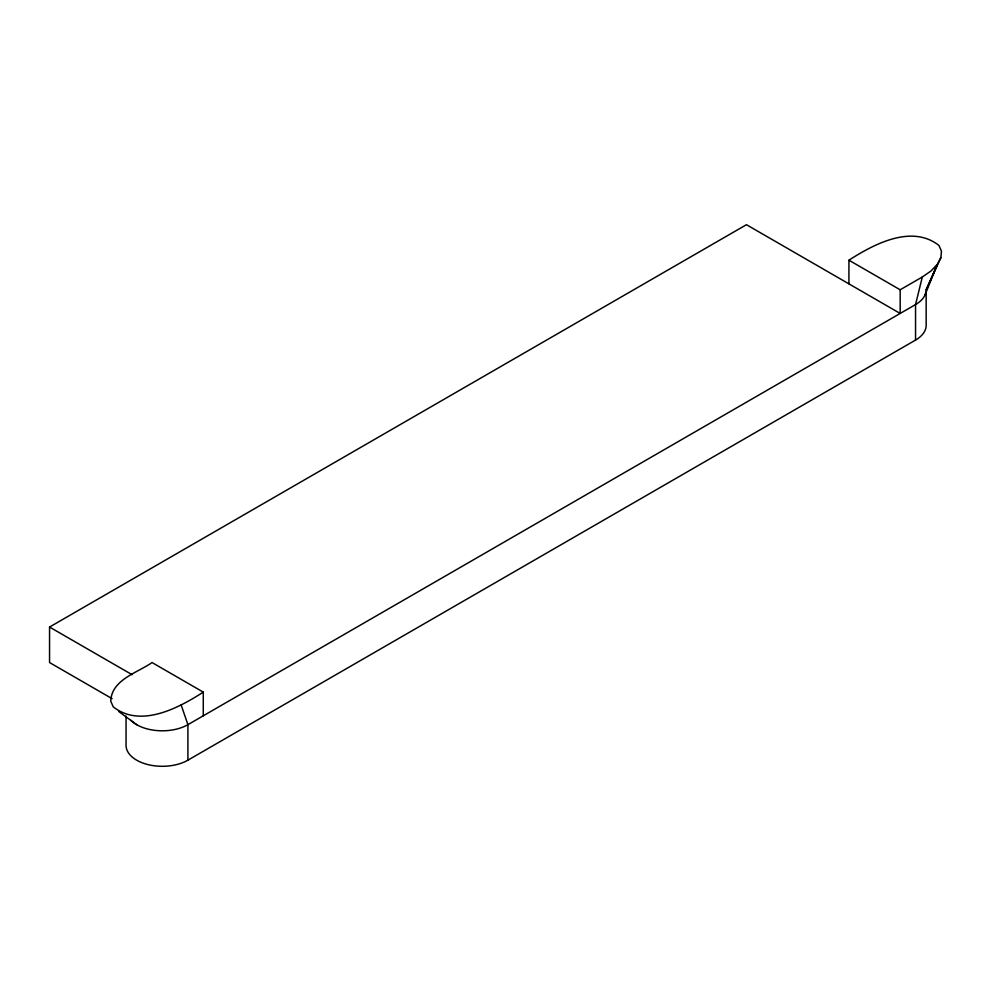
<?xml version="1.0" encoding="UTF-8"?>
<svg xmlns="http://www.w3.org/2000/svg" width="991" height="991" viewBox="0 0 991 991"><rect width="100%" height="100%" fill="white"/><g stroke="black" fill="none" stroke-linecap="round" stroke-linejoin="round"><path stroke-width="1.49" d="M126.055 716.059L126.055 745.381A36.233 20.922 0 0 0 148.415 764.705A36.233 20.922 0 0 0 187.906 760.171L915.548 340.074A36.233 20.922 0 0 0 926.164 325.283L926.164 289.781L940.893 257.61L941.45 251.157L938.96 245.458C911.658 224.028 873.777 244.195 848.928 260.199L848.928 283.86M940.893 257.61L937.325 264.374L930.983 270.989L922.311 276.997L915.548 304.571L915.548 340.074M924.925 295.194L937.325 264.374L926.164 289.781M112.107 698.667L49.55 662.545L49.55 627.043L746.446 224.697L900.175 313.453L900.175 289.781L848.928 260.199M203.279 692.127L152.032 662.545C137.514 672.765 111.475 679.665 110.757 701.17L113.247 706.868C140.549 728.298 178.43 708.131 203.279 692.127L203.279 715.799M900.175 289.781L922.311 276.997M49.55 627.043L132.076 674.685M118.623 711.414L136.659 724.669M181.142 704.911L187.906 724.669L187.906 760.171M925.842 292.518A36.233 20.922 0 0 1 915.548 304.571L187.906 724.669A36.233 20.922 0 0 1 130.899 720.346"/></g></svg>
